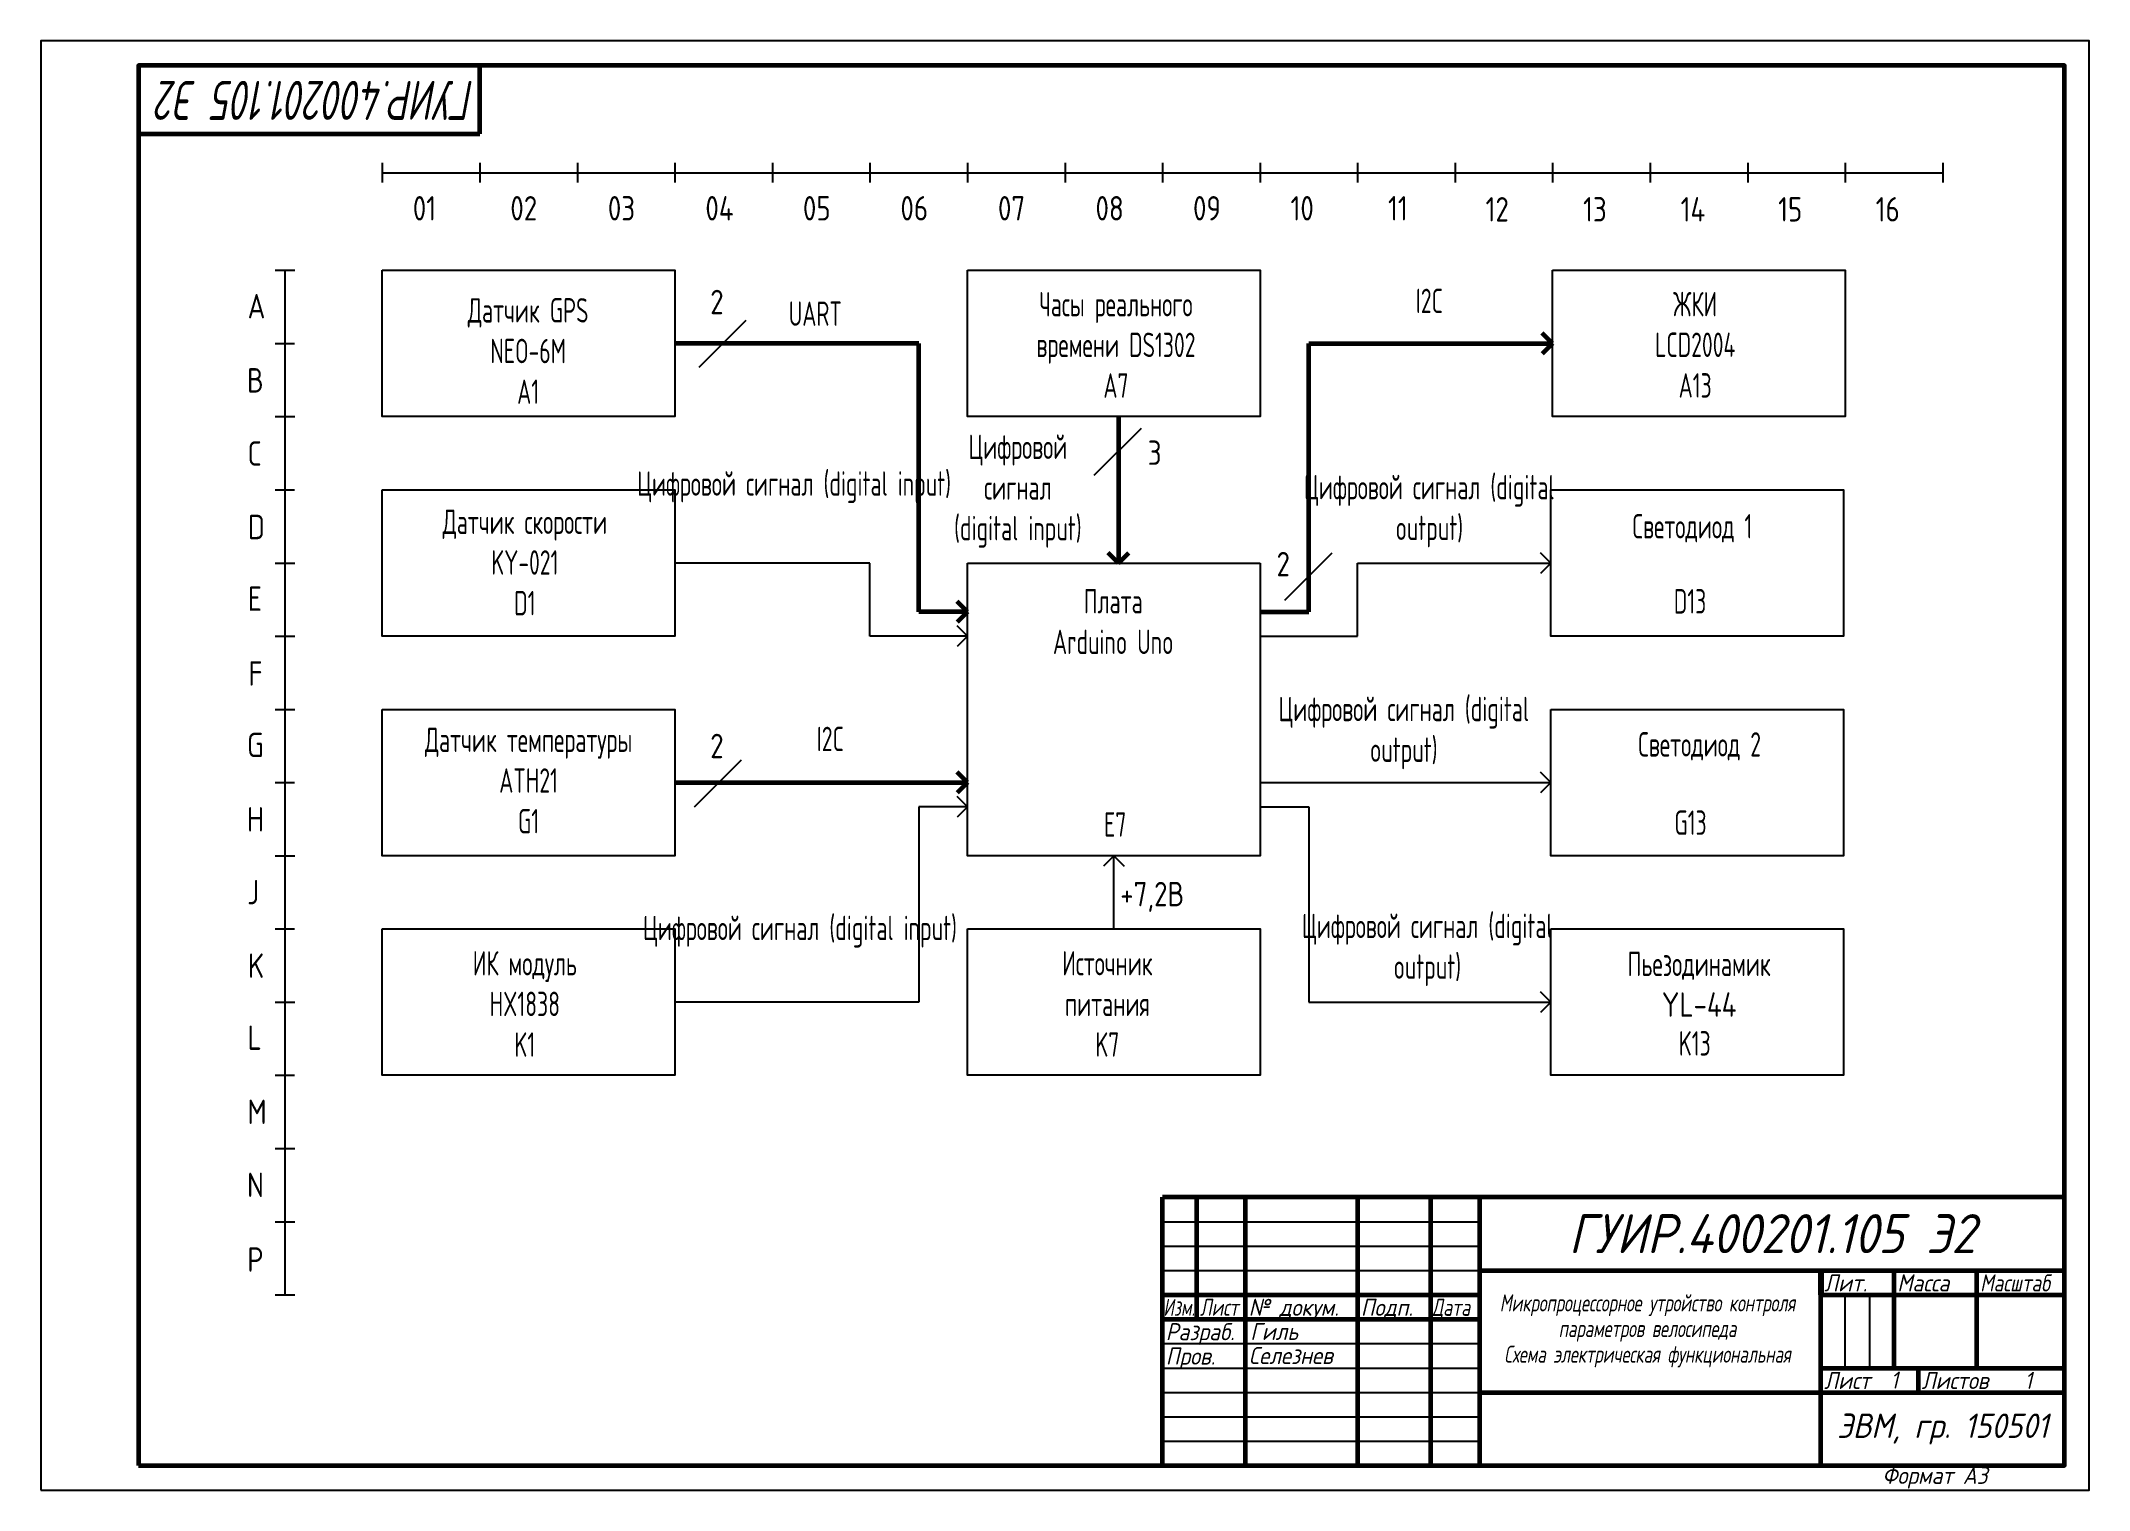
# Model space of a CAD drawing. Header units: millimetres. Extents: x 0 to 420, y 0 to 297.
import ezdxf

# ---------------------------------------------------------------- set-up
doc = ezdxf.new("R2010")
doc.units = ezdxf.units.MM
doc.header["$LTSCALE"] = 0.5
doc.layers.get('0').update_dxf_attribs({"lineweight": 80})
doc.layers.add('4-текст', color=7, linetype='Continuous', true_color=0x00ad00)
doc.styles.get("Standard").update_dxf_attribs({"font": 'isocpeui.ttf', "width": 0.9})
doc.styles.add('ГОСТ 2.304', font='CS_Gost2304.shx')

msp = doc.modelspace()

# ---------------------------------------------------------------- linework, layer by layer
at = {"lineweight": 60}
for p, q in [((90, 278), (90, 292)), ((20, 278), (90, 278)), ((310, 235), (307.88, 237.12)), ((180, 235), (130, 235)), ((180, 180), (180, 235)), ((260, 180), (260, 235)), ((260, 235), (310, 235)), ((310, 235), (307.88, 232.88)), ((221, 220), (221, 190)), ((221, 190), (218.88, 192.12)), ((221, 190), (223.12, 192.12)), ((190, 180), (187.88, 182.12)), ((190, 180), (180, 180)), ((190, 180), (187.88, 177.88)), ((250, 180), (260, 180)), ((190, 145), (187.88, 147.12)), ((130, 145), (190, 145)), ((190, 145), (187.88, 142.88)), ((415, 60), (230, 60)), ((230, 5), (230, 60)), ((237, 60), (237, 35)), ((247, 5), (247, 60)), ((270, 60), (270, 5)), ((285, 5), (285, 60)), ((295, 60), (295, 5)), ((295, 45), (415, 45)), ((365, 5), (365, 45)), ((380, 45), (380, 25)), ((397, 25), (397, 45)), ((230, 40), (295, 40)), ((365, 40), (415, 40)), ((230, 35), (295, 35)), ((365, 25), (415, 25)), ((385, 20), (385, 25)), ((295, 20), (415, 20))]:
    msp.add_line(p, q, dxfattribs=at)
at = {"lineweight": -3}
for p, q in [((70, 272), (70, 268)), ((70, 270), (390, 270)), ((90, 272), (90, 268)), ((110, 272), (110, 268)), ((130, 272), (130, 268)), ((150, 272), (150, 268)), ((170, 272), (170, 268)), ((190, 272), (190, 268)), ((210, 272), (210, 268)), ((230, 272), (230, 268)), ((250, 272), (250, 268)), ((270, 272), (270, 268)), ((290, 272), (290, 268)), ((310, 272), (310, 268)), ((330, 272), (330, 268)), ((350, 272), (350, 268)), ((370, 272), (370, 268)), ((390, 272), (390, 268)), ((48.03, 250), (52.03, 250)), ((50.03, 250), (50.03, 40)), ((134.96, 230.13), (144.64, 239.8)), ((48, 235), (52, 235)), ((48.03, 220), (52.03, 220)), ((216, 208), (225.67, 217.67)), ((48, 205), (52, 205)), ((48.03, 190), (52.03, 190)), ((170, 190), (130, 190)), ((170, 175), (170, 190)), ((190, 190), (250, 190)), ((190, 160), (190, 190)), ((250, 190), (250, 160)), ((255.09, 182.4), (264.77, 192.07)), ((270, 175), (270, 190)), ((270, 190), (309.64, 190)), ((309.64, 190), (307.52, 192.12)), ((309.64, 190), (307.52, 187.88)), ((190, 175), (187.88, 177.12)), ((48.03, 175), (52.03, 175)), ((190, 175), (170, 175)), ((190, 175), (187.88, 172.88)), ((250, 175), (270, 175)), ((48.03, 160), (52.03, 160)), ((134, 140), (143.67, 149.67)), ((309.64, 145), (307.52, 147.12)), ((48, 145), (52, 145)), ((250, 145), (309.64, 145)), ((309.64, 145), (307.52, 142.88)), ((190, 140), (180, 140)), ((180, 140), (180, 100)), ((190, 140), (187.88, 142.12)), ((190, 140), (187.88, 137.88)), ((250, 140), (260, 140)), ((260, 140), (260, 100)), ((48.03, 130), (52.03, 130)), ((220, 130), (217.88, 127.88)), ((220, 130), (222.12, 127.88)), ((220, 115), (220, 130)), ((48, 115), (52, 115)), ((309.64, 100), (307.52, 102.12)), ((48.03, 100), (52.03, 100)), ((180, 100), (130, 100)), ((260, 100), (309.64, 100)), ((309.64, 100), (307.52, 97.88)), ((48, 85), (52, 85)), ((48.03, 70), (52.03, 70)), ((48.03, 55), (52.03, 55)), ((230, 55), (295, 55)), ((230, 50), (295, 50)), ((230, 45), (295, 45)), ((48.03, 40), (52.03, 40)), ((370, 25), (370, 40)), ((375, 40), (375, 25)), ((230, 30), (295, 30)), ((230, 25), (295, 25)), ((230, 20), (295, 20)), ((230, 15), (295, 15)), ((230, 10), (295, 10))]:
    msp.add_line(p, q, dxfattribs=at)
msp.add_line((365, 45), (365, 40))
for points in [[(0, 0), (420, 0), (420, 297), (0, 297)], [(70, 250), (130, 250), (130, 220), (70, 220)], [(190, 250), (250, 250), (250, 220), (190, 220)], [(310, 250), (370, 250), (370, 220), (310, 220)], [(70, 205), (130, 205), (130, 175), (70, 175)], [(309.64, 205), (369.64, 205), (369.64, 175), (309.64, 175)], [(70, 160), (130, 160), (130, 130), (70, 130)], [(309.64, 160), (369.64, 160), (369.64, 130), (309.64, 130)], [(70, 115), (130, 115), (130, 85), (70, 85)], [(190, 115), (250, 115), (250, 85), (190, 85)], [(309.64, 115), (369.64, 115), (369.64, 85), (309.64, 85)]]:
    msp.add_lwpolyline(points, close=True, dxfattribs=at)
at = {"lineweight": 60}
msp.add_lwpolyline([(20, 5), (415, 5), (415, 292), (20, 292)], close=True, dxfattribs=at)
at = {"lineweight": -3}
msp.add_lwpolyline([(250, 160), (250, 130), (190, 130), (190, 160)], dxfattribs=at)

# ---------------------------------------------------------------- texts
at = {"width": 0.7}
msp.add_text('ГУИР.400201.105 Э2', height=8, rotation=180, dxfattribs=at).set_placement((88.97, 288.83))
at = {"lineweight": -3, "style": 'ГОСТ 2.304'}
for s, p in [('01', (76.25, 260.21)), ('02', (96.25, 260.21)), ('03', (116.25, 260.21)), ('04', (136.25, 260.21)), ('05', (156.25, 260.21)), ('06', (176.25, 260.21)), ('07', (196.25, 260.21)), ('08', (216.25, 260.21)), ('09', (236.25, 260.21)), ('10', (256.25, 260.21)), ('11', (276.25, 260.21)), ('12', (296.25, 260)), ('13', (316.25, 260)), ('14', (336.25, 260)), ('15', (356.25, 260)), ('16', (376.25, 260)), ('A', (42.39, 240.15)), ('2', (137.25, 241)), ('B', (42.25, 224.95)), ('C', (42.37, 209.96)), ('3', (226.98, 210.11)), ('D', (42.45, 194.89)), ('2', (253.38, 187.28)), ('E', (42.42, 180.19)), ('F', (42.56, 164.85)), ('G', (42.26, 150.2)), ('2', (137.25, 150)), ('H', (42.25, 134.98)), ('J', (42.3, 120.05)), ('+7,2В', (221.33, 119.65)), ('K', (42.45, 104.97)), ('L', (42.37, 90.22)), ('M', (42.36, 75.02)), ('N', (42.26, 60.04)), ('P', (42.32, 44.74))]:
    msp.add_text(s, height=5, dxfattribs=at).set_placement(p)
at = {"lineweight": 5, "width": 0.9}
for p in [(379.28, 20.79), (406.76, 20.72)]:
    msp.add_text('1', height=3.5, dxfattribs=at).set_placement(p)
at = {"lineweight": -3, "width": 0.9}
msp.add_text('Формат А3', height=3.5, dxfattribs=at).set_placement((377.6, 1.25))
at = {"lineweight": -3, "char_height": 5, "attachment_point": 1, "style": 'ГОСТ 2.304'}
for s, insert, width in [('\\pxqc;{\\W0.8;Датчик GPS\\PNEO-6M\\PA1}', (80.46, 244.29), 38.8982), ('\\pxqc;{\\W0.8;UART}', (147.29, 243.61), 22.9903), ('\\pxqc;{\\W0.8;Часы реального\\Pвремени DS1302\\PA7}', (186.29, 245.55), 68.3113), ('\\pxqc;{\\W0.8;I2C}', (276.71, 246.23), 16), ('\\pxqc;{\\W0.8;ЖКИ\\PLCD2004\\PA13}', (318.23, 245.57), 42), ('\\pxqc;{\\W0.8;Цифровой \\Pсигнал \\P(digital input)}', (169.17, 216.32), 62.3222), ('\\pxqc;{\\W0.8;Цифровой сигнал (digital input)}', (123.28, 208.79), 62.3222), ('\\pxqc;{\\W0.8;Цифровой сигнал (digital output)}', (253.55, 208.05), 62.3222), ('\\pxqc;{\\W0.8;Датчик скорости\\PKY-021\\PD1}', (70.49, 200.95), 57.4737), ('\\pxqc;{\\W0.8;Светодиод 1}', (317.67, 200.03), 42), ('\\pxqc;{\\W0.8;Плата\\PArduino Uno}', (192.78, 184.67), 54.2029), ('\\pxqc;{\\W0.8;D13}', (326.68, 184.65), 23), ('\\pxqc;{\\W0.8;Цифровой сигнал (digital output)}', (248.31, 162.58), 62.3222), ('\\pxqc;{\\W0.8;Датчик температуры\\PATH21\\PG1}', (62.49, 156.26), 75.0129), ('\\pxqc;{\\W0.8;I2C}', (153.86, 156.45), 16), ('\\pxqc;{\\W0.8;Светодиод 2}', (319.15, 155.33), 42), ('\\pxqc;{\\W0.8;E7}', (213.29, 138.91), 14), ('\\pxqc;{\\W0.8;G13}', (326.78, 139.28), 23), ('\\pxqc;{\\W0.8;Цифровой сигнал (digital input)}', (124.49, 117.7), 62.3222), ('\\pxqc;{\\W0.8;Цифровой сигнал (digital output)}', (253.14, 118.12), 62.3222), ('\\pxqc;{\\W0.8;ИК модуль\\PHX1838\\PK1}', (81.93, 110.47), 34.5819), ('\\pxqc;{\\W0.8;Источник\\Pпитания\\PK7}', (218.38, 110.48), 0.6172), ('\\pxqc;{\\W0.8;Пьезодинамик\\P}YL-44', (319.04, 110.34), 42), ('\\pxqc;{\\W0.8;K13}', (327.64, 94.04), 23)]:
    msp.add_mtext(s, dxfattribs=dict(at, insert=insert, width=width))
at = {"insert": (355, 52.55), "char_height": 8, "attachment_point": 5, "line_spacing_factor": 1.2}
msp.add_mtext_dynamic_manual_height_columns('ГУИР.400201.105 Э2', width=119, gutter_width=25, heights=[14], dxfattribs=at)
at = {"layer": '4-текст', "color": 0, "lineweight": -3}
for s, width, p in [('Лит.', 0.9, (365.67, 40.7)), ('Масса', 0.9, (380.67, 40.7)), ('Масштаб', 0.8, (397.67, 40.7)), ('Изм.', 0.7, (230.17, 35.7)), ('Лист', 0.75, (237.67, 35.7)), ('№ докум.', 0.9, (247.67, 35.7)), ('Подп.', 0.9, (270.67, 35.7)), ('Дата', 0.75, (285.17, 35.7)), ('Разраб.', 0.9, (230.67, 30.7)), ('Пров.', 0.9, (230.67, 25.7)), ('Лист', 0.9, (365.67, 20.7)), ('Листов', 0.9, (385.67, 20.7))]:
    msp.add_text(s, height=3.5, dxfattribs=dict(at, width=width)).set_placement(p)
at = {"layer": '4-текст', "color": 0, "insert": (330.67, 32.62), "char_height": 3.5, "attachment_point": 5, "line_spacing_factor": 0.9}
msp.add_mtext_dynamic_manual_height_columns('\\pxr0.6938;{\\W0.7;Микропроцессорное утройство контроля параметров велосипеда\\PСхема электрическая функциональная}', width=78.469, gutter_width=25, heights=[21.26], dxfattribs=at).dxf.set("width", 69)
at = {"layer": '4-текст', "color": 0, "line_spacing_factor": 1.2}
for s, width, heights, insert, char_height, attachment_point in [('Гиль', 21.5, [4.06], (248, 32.5), 3.5, 4), ('Селезнев', 21.5, [4.06], (247.71, 27.57), 3.5, 4), ('ЭВМ, гр. 150501', 49, [14], (390, 12.5), 5, 5)]:
    msp.add_mtext_dynamic_manual_height_columns(s, width=width, gutter_width=25, heights=heights, dxfattribs=dict(at, insert=insert, char_height=char_height, attachment_point=attachment_point))

doc.saveas('drawing.dxf')
